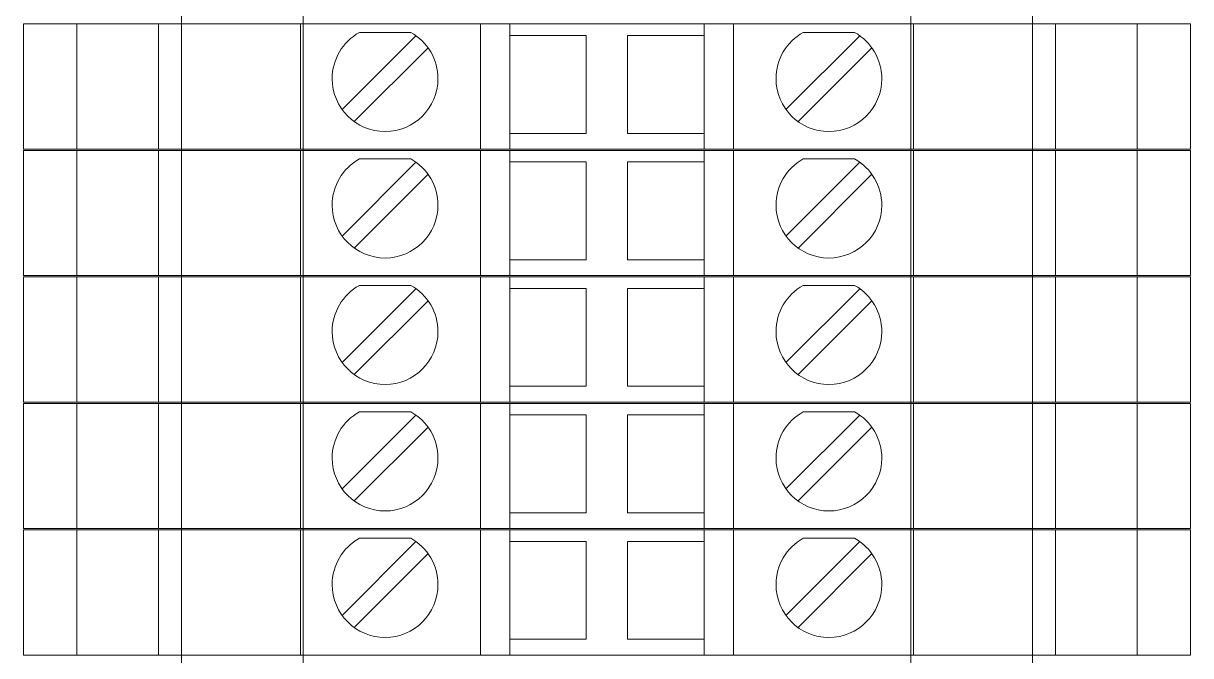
# Model space of a CAD drawing. Header units: millimetres. Extents: x 4962 to 7449, y 754 to 2938.
# Drawn here: x 6801.15 to 6849.15, y 2151.86 to 2177.86 of the extents above; entities that cross this region are included whole.
import ezdxf

# ---------------------------------------------------------------- set-up
doc = ezdxf.new("R2010")
doc.units = ezdxf.units.MM
doc.layers.add('000-PI-ORMAR', color=2, linetype='Continuous')
doc.layers.add('004-PI-DIN Šina', color=3, linetype='Continuous')

msp = doc.modelspace()

# ---------------------------------------------------------------- linework, layer by layer
at = {"layer": '000-PI-ORMAR', "color": 0, "linetype": 'ByBlock', "lineweight": 0}
for p, q in [((6801.146, 2177.835), (6801.146, 2177.835)), ((6803.346, 2177.835), (6801.146, 2177.835)), ((6801.146, 2177.835), (6801.146, 2172.685)), ((6803.346, 2177.835), (6803.346, 2177.835)), ((6803.346, 2177.835), (6804.938, 2177.835)), ((6803.346, 2177.835), (6803.346, 2172.685)), ((6804.938, 2177.835), (6807.081, 2177.835)), ((6805.396, 2177.835), (6805.396, 2177.835)), ((6806.708, 2177.835), (6806.708, 2172.685)), ((6807.464, 2177.835), (6807.081, 2177.835)), ((6809.972, 2177.835), (6807.464, 2177.835)), ((6807.646, 2177.835), (6807.646, 2177.835)), ((6809.146, 2177.835), (6809.146, 2177.835)), ((6809.972, 2177.835), (6812.546, 2177.835)), ((6810.296, 2177.835), (6810.296, 2177.835)), ((6812.546, 2177.835), (6819.946, 2177.835)), ((6812.546, 2177.835), (6812.546, 2172.685)), ((6815.346, 2177.835), (6815.346, 2177.835)), ((6819.946, 2177.835), (6821.146, 2177.835)), ((6819.946, 2177.835), (6819.946, 2172.685)), ((6821.146, 2177.835), (6821.146, 2177.835)), ((6821.146, 2177.835), (6829.146, 2177.835)), ((6821.146, 2177.835), (6821.146, 2172.685)), ((6829.146, 2177.835), (6829.146, 2177.835)), ((6829.146, 2177.835), (6830.346, 2177.835)), ((6829.146, 2177.835), (6829.146, 2172.685)), ((6830.346, 2177.835), (6837.746, 2177.835)), ((6830.346, 2177.835), (6830.346, 2172.685)), ((6837.746, 2177.835), (6840.321, 2177.835)), ((6837.746, 2177.835), (6837.746, 2172.685)), ((6842.829, 2177.835), (6840.321, 2177.835)), ((6841.146, 2177.835), (6841.146, 2177.835)), ((6841.446, 2177.835), (6841.446, 2177.835)), ((6842.346, 2177.835), (6842.346, 2177.835)), ((6843.212, 2177.835), (6842.829, 2177.835)), ((6843.212, 2177.835), (6845.355, 2177.835)), ((6843.585, 2177.835), (6843.585, 2172.685)), ((6844.896, 2177.835), (6844.896, 2177.835)), ((6845.355, 2177.835), (6846.946, 2177.835)), ((6846.946, 2177.835), (6846.946, 2177.835)), ((6846.946, 2177.835), (6848.146, 2177.835)), ((6846.946, 2177.835), (6846.946, 2172.685)), ((6847.646, 2177.835), (6847.646, 2177.835)), ((6848.146, 2177.835), (6848.146, 2177.835)), ((6848.146, 2177.835), (6848.464, 2177.835)), ((6849.146, 2177.835), (6848.464, 2177.835)), ((6849.146, 2177.835), (6849.146, 2177.835)), ((6849.146, 2177.835), (6849.146, 2172.685)), ((6817.292, 2177.35), (6814.256, 2174.315)), ((6814.963, 2177.485), (6814.963, 2177.485)), ((6817.08, 2177.485), (6814.963, 2177.485)), ((6817.08, 2177.485), (6817.08, 2177.485)), ((6817.292, 2177.35), (6817.292, 2177.35)), ((6821.146, 2177.36), (6824.296, 2177.36)), ((6821.146, 2177.36), (6821.146, 2177.36)), ((6824.296, 2177.36), (6824.296, 2173.335)), ((6824.296, 2177.36), (6824.296, 2177.36)), ((6825.996, 2173.335), (6825.996, 2177.36)), ((6825.996, 2177.36), (6829.146, 2177.36)), ((6825.996, 2177.36), (6825.996, 2177.36)), ((6829.146, 2177.36), (6829.146, 2177.36)), ((6835.542, 2177.35), (6832.506, 2174.315)), ((6833.213, 2177.485), (6833.213, 2177.485)), ((6835.33, 2177.485), (6833.213, 2177.485)), ((6835.33, 2177.485), (6835.33, 2177.485)), ((6835.542, 2177.35), (6835.542, 2177.35)), ((6814.751, 2173.82), (6817.787, 2176.855)), ((6817.787, 2176.855), (6817.787, 2176.855)), ((6819.946, 2176.885), (6819.946, 2174.285)), ((6819.946, 2176.885), (6819.946, 2176.885)), ((6830.346, 2176.885), (6830.346, 2174.285)), ((6830.346, 2176.885), (6830.346, 2176.885)), ((6833.001, 2173.82), (6836.037, 2176.855)), ((6836.037, 2176.855), (6836.037, 2176.855)), ((6814.256, 2174.315), (6814.256, 2174.315)), ((6819.946, 2174.285), (6819.946, 2174.285)), ((6830.346, 2174.285), (6830.346, 2174.285)), ((6832.506, 2174.315), (6832.506, 2174.315)), ((6814.751, 2173.82), (6814.751, 2173.82)), ((6833.001, 2173.82), (6833.001, 2173.82)), ((6824.296, 2173.335), (6821.146, 2173.335)), ((6821.146, 2173.335), (6821.146, 2173.335)), ((6824.296, 2173.335), (6824.296, 2173.335)), ((6829.146, 2173.335), (6825.996, 2173.335)), ((6825.996, 2173.335), (6825.996, 2173.335)), ((6829.146, 2173.335), (6829.146, 2173.335)), ((6803.346, 2172.685), (6801.146, 2172.685)), ((6801.146, 2172.685), (6801.146, 2172.685)), ((6801.146, 2172.635), (6801.146, 2172.635)), ((6803.346, 2172.635), (6801.146, 2172.635)), ((6801.146, 2172.635), (6801.146, 2167.485)), ((6803.346, 2172.685), (6804.938, 2172.685)), ((6803.346, 2172.685), (6803.346, 2172.685)), ((6803.346, 2172.635), (6803.346, 2172.635)), ((6803.346, 2172.635), (6804.938, 2172.635)), ((6803.346, 2172.635), (6803.346, 2167.485)), ((6804.938, 2172.685), (6807.081, 2172.685)), ((6804.938, 2172.635), (6807.081, 2172.635)), ((6805.396, 2172.685), (6805.396, 2172.685)), ((6805.396, 2172.635), (6805.396, 2172.635)), ((6806.708, 2172.635), (6806.708, 2167.485)), ((6807.081, 2172.685), (6807.464, 2172.685)), ((6807.464, 2172.635), (6807.081, 2172.635)), ((6807.464, 2172.685), (6809.972, 2172.685)), ((6809.972, 2172.635), (6807.464, 2172.635)), ((6807.646, 2172.685), (6807.646, 2172.685)), ((6807.646, 2172.635), (6807.646, 2172.635)), ((6809.146, 2172.635), (6809.146, 2172.635)), ((6809.972, 2172.685), (6812.546, 2172.685)), ((6809.972, 2172.635), (6812.546, 2172.635)), ((6810.296, 2172.685), (6810.296, 2172.685)), ((6810.296, 2172.635), (6810.296, 2172.635)), ((6812.546, 2172.685), (6819.946, 2172.685)), ((6812.546, 2172.635), (6819.946, 2172.635)), ((6812.546, 2172.635), (6812.546, 2167.485)), ((6815.346, 2172.685), (6815.346, 2172.685)), ((6815.346, 2172.635), (6815.346, 2172.635)), ((6819.946, 2172.685), (6821.146, 2172.685)), ((6819.946, 2172.635), (6821.146, 2172.635)), ((6819.946, 2172.635), (6819.946, 2167.485)), ((6821.146, 2172.685), (6829.146, 2172.685)), ((6821.146, 2172.685), (6821.146, 2172.685)), ((6821.146, 2172.635), (6821.146, 2172.635)), ((6821.146, 2172.635), (6829.146, 2172.635)), ((6821.146, 2172.635), (6821.146, 2167.485)), ((6829.146, 2172.685), (6830.346, 2172.685)), ((6829.146, 2172.685), (6829.146, 2172.685)), ((6829.146, 2172.635), (6829.146, 2172.635)), ((6829.146, 2172.635), (6830.346, 2172.635)), ((6829.146, 2172.635), (6829.146, 2167.485)), ((6830.346, 2172.685), (6837.746, 2172.685)), ((6830.346, 2172.635), (6837.746, 2172.635)), ((6830.346, 2172.635), (6830.346, 2167.485)), ((6837.746, 2172.685), (6840.321, 2172.685)), ((6837.746, 2172.635), (6840.321, 2172.635)), ((6837.746, 2172.635), (6837.746, 2167.485)), ((6840.321, 2172.685), (6842.829, 2172.685)), ((6842.829, 2172.635), (6840.321, 2172.635)), ((6841.146, 2172.635), (6841.146, 2172.635)), ((6841.446, 2172.685), (6841.446, 2172.685)), ((6841.446, 2172.635), (6841.446, 2172.635)), ((6842.346, 2172.685), (6842.346, 2172.685)), ((6842.346, 2172.635), (6842.346, 2172.635)), ((6842.829, 2172.685), (6843.212, 2172.685)), ((6843.212, 2172.635), (6842.829, 2172.635)), ((6843.212, 2172.685), (6845.355, 2172.685)), ((6843.212, 2172.635), (6845.355, 2172.635)), ((6843.585, 2172.635), (6843.585, 2167.485)), ((6844.896, 2172.685), (6844.896, 2172.685)), ((6844.896, 2172.635), (6844.896, 2172.635)), ((6845.355, 2172.685), (6846.946, 2172.685)), ((6845.355, 2172.635), (6846.946, 2172.635)), ((6846.946, 2172.685), (6848.146, 2172.685)), ((6846.946, 2172.685), (6846.946, 2172.685)), ((6846.946, 2172.635), (6846.946, 2172.635)), ((6846.946, 2172.635), (6848.146, 2172.635)), ((6846.946, 2172.635), (6846.946, 2167.485)), ((6847.646, 2172.635), (6847.646, 2172.635)), ((6848.146, 2172.685), (6848.464, 2172.685)), ((6848.146, 2172.685), (6848.146, 2172.685)), ((6848.146, 2172.635), (6848.146, 2172.635)), ((6848.146, 2172.635), (6848.464, 2172.635)), ((6849.146, 2172.685), (6848.464, 2172.685)), ((6849.146, 2172.635), (6848.464, 2172.635)), ((6849.146, 2172.685), (6849.146, 2172.685)), ((6849.146, 2172.635), (6849.146, 2172.635)), ((6849.146, 2172.635), (6849.146, 2167.485)), ((6817.292, 2172.15), (6814.256, 2169.115)), ((6814.963, 2172.285), (6814.963, 2172.285)), ((6817.08, 2172.285), (6814.963, 2172.285)), ((6817.08, 2172.285), (6817.08, 2172.285)), ((6817.292, 2172.15), (6817.292, 2172.15)), ((6821.146, 2172.16), (6824.296, 2172.16)), ((6821.146, 2172.16), (6821.146, 2172.16)), ((6824.296, 2172.16), (6824.296, 2168.135)), ((6824.296, 2172.16), (6824.296, 2172.16)), ((6825.996, 2168.135), (6825.996, 2172.16)), ((6825.996, 2172.16), (6829.146, 2172.16)), ((6825.996, 2172.16), (6825.996, 2172.16)), ((6829.146, 2172.16), (6829.146, 2172.16)), ((6835.542, 2172.15), (6832.506, 2169.115)), ((6833.213, 2172.285), (6833.213, 2172.285)), ((6835.33, 2172.285), (6833.213, 2172.285)), ((6835.33, 2172.285), (6835.33, 2172.285)), ((6835.542, 2172.15), (6835.542, 2172.15)), ((6814.751, 2168.62), (6817.787, 2171.655)), ((6817.787, 2171.655), (6817.787, 2171.655)), ((6819.946, 2171.685), (6819.946, 2169.085)), ((6819.946, 2171.685), (6819.946, 2171.685)), ((6830.346, 2171.685), (6830.346, 2169.085)), ((6830.346, 2171.685), (6830.346, 2171.685)), ((6833.001, 2168.62), (6836.037, 2171.655)), ((6836.037, 2171.655), (6836.037, 2171.655)), ((6814.256, 2169.115), (6814.256, 2169.115)), ((6819.946, 2169.085), (6819.946, 2169.085)), ((6830.346, 2169.085), (6830.346, 2169.085)), ((6832.506, 2169.115), (6832.506, 2169.115)), ((6814.751, 2168.62), (6814.751, 2168.62)), ((6833.001, 2168.62), (6833.001, 2168.62)), ((6824.296, 2168.135), (6821.146, 2168.135)), ((6821.146, 2168.135), (6821.146, 2168.135)), ((6824.296, 2168.135), (6824.296, 2168.135)), ((6829.146, 2168.135), (6825.996, 2168.135)), ((6825.996, 2168.135), (6825.996, 2168.135)), ((6829.146, 2168.135), (6829.146, 2168.135)), ((6803.346, 2167.485), (6801.146, 2167.485)), ((6801.146, 2167.485), (6801.146, 2167.485)), ((6801.146, 2167.435), (6801.146, 2167.435)), ((6803.346, 2167.435), (6801.146, 2167.435)), ((6801.146, 2167.435), (6801.146, 2162.285)), ((6803.346, 2167.485), (6804.938, 2167.485)), ((6803.346, 2167.485), (6803.346, 2167.485)), ((6803.346, 2167.435), (6803.346, 2167.435)), ((6803.346, 2167.435), (6804.938, 2167.435)), ((6803.346, 2167.435), (6803.346, 2162.285)), ((6804.938, 2167.485), (6807.081, 2167.485)), ((6804.938, 2167.435), (6807.081, 2167.435)), ((6805.396, 2167.485), (6805.396, 2167.485)), ((6805.396, 2167.435), (6805.396, 2167.435)), ((6806.708, 2167.435), (6806.708, 2162.285)), ((6807.081, 2167.485), (6807.464, 2167.485)), ((6807.464, 2167.435), (6807.081, 2167.435)), ((6807.464, 2167.485), (6809.972, 2167.485)), ((6809.972, 2167.435), (6807.464, 2167.435)), ((6807.646, 2167.485), (6807.646, 2167.485)), ((6807.646, 2167.435), (6807.646, 2167.435)), ((6809.146, 2167.435), (6809.146, 2167.435)), ((6809.972, 2167.485), (6812.546, 2167.485)), ((6809.972, 2167.435), (6812.546, 2167.435)), ((6810.296, 2167.485), (6810.296, 2167.485)), ((6810.296, 2167.435), (6810.296, 2167.435)), ((6812.546, 2167.485), (6819.946, 2167.485)), ((6812.546, 2167.435), (6819.946, 2167.435)), ((6812.546, 2167.435), (6812.546, 2162.285)), ((6815.346, 2167.485), (6815.346, 2167.485)), ((6815.346, 2167.435), (6815.346, 2167.435)), ((6819.946, 2167.485), (6821.146, 2167.485)), ((6819.946, 2167.435), (6821.146, 2167.435)), ((6819.946, 2167.435), (6819.946, 2162.285)), ((6821.146, 2167.485), (6829.146, 2167.485)), ((6821.146, 2167.485), (6821.146, 2167.485)), ((6821.146, 2167.435), (6821.146, 2167.435)), ((6821.146, 2167.435), (6829.146, 2167.435)), ((6821.146, 2167.435), (6821.146, 2162.285)), ((6829.146, 2167.485), (6830.346, 2167.485)), ((6829.146, 2167.485), (6829.146, 2167.485)), ((6829.146, 2167.435), (6829.146, 2167.435)), ((6829.146, 2167.435), (6830.346, 2167.435)), ((6829.146, 2167.435), (6829.146, 2162.285)), ((6830.346, 2167.485), (6837.746, 2167.485)), ((6830.346, 2167.435), (6837.746, 2167.435)), ((6830.346, 2167.435), (6830.346, 2162.285)), ((6837.746, 2167.485), (6840.321, 2167.485)), ((6837.746, 2167.435), (6840.321, 2167.435)), ((6837.746, 2167.435), (6837.746, 2162.285)), ((6840.321, 2167.485), (6842.829, 2167.485)), ((6842.829, 2167.435), (6840.321, 2167.435)), ((6841.146, 2167.435), (6841.146, 2167.435)), ((6841.446, 2167.485), (6841.446, 2167.485)), ((6841.446, 2167.435), (6841.446, 2167.435)), ((6842.346, 2167.485), (6842.346, 2167.485)), ((6842.346, 2167.435), (6842.346, 2167.435)), ((6842.829, 2167.485), (6843.212, 2167.485)), ((6843.212, 2167.435), (6842.829, 2167.435)), ((6843.212, 2167.485), (6845.355, 2167.485)), ((6843.212, 2167.435), (6845.355, 2167.435)), ((6843.585, 2167.435), (6843.585, 2162.285)), ((6844.896, 2167.485), (6844.896, 2167.485)), ((6844.896, 2167.435), (6844.896, 2167.435)), ((6845.355, 2167.485), (6846.946, 2167.485)), ((6845.355, 2167.435), (6846.946, 2167.435)), ((6846.946, 2167.485), (6848.146, 2167.485)), ((6846.946, 2167.485), (6846.946, 2167.485)), ((6846.946, 2167.435), (6846.946, 2167.435)), ((6846.946, 2167.435), (6848.146, 2167.435)), ((6846.946, 2167.435), (6846.946, 2162.285)), ((6847.646, 2167.435), (6847.646, 2167.435)), ((6848.146, 2167.485), (6848.464, 2167.485)), ((6848.146, 2167.485), (6848.146, 2167.485)), ((6848.146, 2167.435), (6848.146, 2167.435)), ((6848.146, 2167.435), (6848.464, 2167.435)), ((6849.146, 2167.485), (6848.464, 2167.485)), ((6849.146, 2167.435), (6848.464, 2167.435)), ((6849.146, 2167.485), (6849.146, 2167.485)), ((6849.146, 2167.435), (6849.146, 2167.435)), ((6849.146, 2167.435), (6849.146, 2162.285)), ((6817.292, 2166.95), (6814.256, 2163.915)), ((6814.963, 2167.085), (6814.963, 2167.085)), ((6817.08, 2167.085), (6814.963, 2167.085)), ((6817.08, 2167.085), (6817.08, 2167.085)), ((6817.292, 2166.95), (6817.292, 2166.95)), ((6821.146, 2166.96), (6824.296, 2166.96)), ((6821.146, 2166.96), (6821.146, 2166.96)), ((6824.296, 2166.96), (6824.296, 2162.935)), ((6824.296, 2166.96), (6824.296, 2166.96)), ((6825.996, 2162.935), (6825.996, 2166.96)), ((6825.996, 2166.96), (6829.146, 2166.96)), ((6825.996, 2166.96), (6825.996, 2166.96)), ((6829.146, 2166.96), (6829.146, 2166.96)), ((6835.542, 2166.95), (6832.506, 2163.915)), ((6833.213, 2167.085), (6833.213, 2167.085)), ((6835.33, 2167.085), (6833.213, 2167.085)), ((6835.33, 2167.085), (6835.33, 2167.085)), ((6835.542, 2166.95), (6835.542, 2166.95)), ((6814.751, 2163.42), (6817.787, 2166.455)), ((6817.787, 2166.455), (6817.787, 2166.455)), ((6819.946, 2166.485), (6819.946, 2163.885)), ((6819.946, 2166.485), (6819.946, 2166.485)), ((6830.346, 2166.485), (6830.346, 2163.885)), ((6830.346, 2166.485), (6830.346, 2166.485)), ((6833.001, 2163.42), (6836.037, 2166.455)), ((6836.037, 2166.455), (6836.037, 2166.455)), ((6814.256, 2163.915), (6814.256, 2163.915)), ((6819.946, 2163.885), (6819.946, 2163.885)), ((6830.346, 2163.885), (6830.346, 2163.885)), ((6832.506, 2163.915), (6832.506, 2163.915)), ((6814.751, 2163.42), (6814.751, 2163.42)), ((6833.001, 2163.42), (6833.001, 2163.42)), ((6824.296, 2162.935), (6821.146, 2162.935)), ((6821.146, 2162.935), (6821.146, 2162.935)), ((6824.296, 2162.935), (6824.296, 2162.935)), ((6829.146, 2162.935), (6825.996, 2162.935)), ((6825.996, 2162.935), (6825.996, 2162.935)), ((6829.146, 2162.935), (6829.146, 2162.935)), ((6803.346, 2162.285), (6801.146, 2162.285)), ((6801.146, 2162.285), (6801.146, 2162.285)), ((6801.146, 2162.235), (6801.146, 2162.235)), ((6803.346, 2162.235), (6801.146, 2162.235)), ((6801.146, 2162.235), (6801.146, 2157.085)), ((6803.346, 2162.285), (6804.938, 2162.285)), ((6803.346, 2162.285), (6803.346, 2162.285)), ((6803.346, 2162.235), (6803.346, 2162.235)), ((6803.346, 2162.235), (6804.938, 2162.235)), ((6803.346, 2162.235), (6803.346, 2157.085)), ((6804.938, 2162.285), (6807.081, 2162.285)), ((6804.938, 2162.235), (6807.081, 2162.235)), ((6805.396, 2162.285), (6805.396, 2162.285)), ((6805.396, 2162.235), (6805.396, 2162.235)), ((6806.708, 2162.235), (6806.708, 2157.085)), ((6807.081, 2162.285), (6807.464, 2162.285)), ((6807.464, 2162.235), (6807.081, 2162.235)), ((6807.464, 2162.285), (6809.972, 2162.285)), ((6809.972, 2162.235), (6807.464, 2162.235)), ((6807.646, 2162.285), (6807.646, 2162.285)), ((6807.646, 2162.235), (6807.646, 2162.235)), ((6809.146, 2162.235), (6809.146, 2162.235)), ((6809.972, 2162.285), (6812.546, 2162.285)), ((6809.972, 2162.235), (6812.546, 2162.235)), ((6810.296, 2162.285), (6810.296, 2162.285)), ((6810.296, 2162.235), (6810.296, 2162.235)), ((6812.546, 2162.285), (6819.946, 2162.285)), ((6812.546, 2162.235), (6819.946, 2162.235)), ((6812.546, 2162.235), (6812.546, 2157.085)), ((6815.346, 2162.285), (6815.346, 2162.285)), ((6815.346, 2162.235), (6815.346, 2162.235)), ((6819.946, 2162.285), (6821.146, 2162.285)), ((6819.946, 2162.235), (6821.146, 2162.235)), ((6819.946, 2162.235), (6819.946, 2157.085)), ((6821.146, 2162.285), (6829.146, 2162.285)), ((6821.146, 2162.285), (6821.146, 2162.285)), ((6821.146, 2162.235), (6821.146, 2162.235)), ((6821.146, 2162.235), (6829.146, 2162.235)), ((6821.146, 2162.235), (6821.146, 2157.085)), ((6829.146, 2162.285), (6830.346, 2162.285)), ((6829.146, 2162.285), (6829.146, 2162.285)), ((6829.146, 2162.235), (6829.146, 2162.235)), ((6829.146, 2162.235), (6830.346, 2162.235)), ((6829.146, 2162.235), (6829.146, 2157.085)), ((6830.346, 2162.285), (6837.746, 2162.285)), ((6830.346, 2162.235), (6837.746, 2162.235)), ((6830.346, 2162.235), (6830.346, 2157.085)), ((6837.746, 2162.285), (6840.321, 2162.285)), ((6837.746, 2162.235), (6840.321, 2162.235)), ((6837.746, 2162.235), (6837.746, 2157.085)), ((6840.321, 2162.285), (6842.829, 2162.285)), ((6842.829, 2162.235), (6840.321, 2162.235)), ((6841.146, 2162.235), (6841.146, 2162.235)), ((6841.446, 2162.285), (6841.446, 2162.285)), ((6841.446, 2162.235), (6841.446, 2162.235)), ((6842.346, 2162.285), (6842.346, 2162.285)), ((6842.346, 2162.235), (6842.346, 2162.235)), ((6842.829, 2162.285), (6843.212, 2162.285)), ((6843.212, 2162.235), (6842.829, 2162.235)), ((6843.212, 2162.285), (6845.355, 2162.285)), ((6843.212, 2162.235), (6845.355, 2162.235)), ((6843.585, 2162.235), (6843.585, 2157.085)), ((6844.896, 2162.285), (6844.896, 2162.285)), ((6844.896, 2162.235), (6844.896, 2162.235)), ((6845.355, 2162.285), (6846.946, 2162.285)), ((6845.355, 2162.235), (6846.946, 2162.235)), ((6846.946, 2162.285), (6848.146, 2162.285)), ((6846.946, 2162.285), (6846.946, 2162.285)), ((6846.946, 2162.235), (6846.946, 2162.235)), ((6846.946, 2162.235), (6848.146, 2162.235)), ((6846.946, 2162.235), (6846.946, 2157.085)), ((6847.646, 2162.235), (6847.646, 2162.235)), ((6848.146, 2162.285), (6848.464, 2162.285)), ((6848.146, 2162.285), (6848.146, 2162.285)), ((6848.146, 2162.235), (6848.146, 2162.235)), ((6848.146, 2162.235), (6848.464, 2162.235)), ((6849.146, 2162.285), (6848.464, 2162.285)), ((6849.146, 2162.235), (6848.464, 2162.235)), ((6849.146, 2162.285), (6849.146, 2162.285)), ((6849.146, 2162.235), (6849.146, 2162.235)), ((6849.146, 2162.235), (6849.146, 2157.085)), ((6817.292, 2161.75), (6814.256, 2158.715)), ((6814.963, 2161.885), (6814.963, 2161.885)), ((6817.08, 2161.885), (6814.963, 2161.885)), ((6817.08, 2161.885), (6817.08, 2161.885)), ((6817.292, 2161.75), (6817.292, 2161.75)), ((6821.146, 2161.76), (6824.296, 2161.76)), ((6821.146, 2161.76), (6821.146, 2161.76)), ((6824.296, 2161.76), (6824.296, 2157.735)), ((6824.296, 2161.76), (6824.296, 2161.76)), ((6825.996, 2157.735), (6825.996, 2161.76)), ((6825.996, 2161.76), (6829.146, 2161.76)), ((6825.996, 2161.76), (6825.996, 2161.76)), ((6829.146, 2161.76), (6829.146, 2161.76)), ((6835.542, 2161.75), (6832.506, 2158.715)), ((6833.213, 2161.885), (6833.213, 2161.885)), ((6835.33, 2161.885), (6833.213, 2161.885)), ((6835.33, 2161.885), (6835.33, 2161.885)), ((6835.542, 2161.75), (6835.542, 2161.75)), ((6814.751, 2158.22), (6817.787, 2161.255)), ((6817.787, 2161.255), (6817.787, 2161.255)), ((6819.946, 2161.285), (6819.946, 2158.685)), ((6819.946, 2161.285), (6819.946, 2161.285)), ((6830.346, 2161.285), (6830.346, 2158.685)), ((6830.346, 2161.285), (6830.346, 2161.285)), ((6833.001, 2158.22), (6836.037, 2161.255)), ((6836.037, 2161.255), (6836.037, 2161.255)), ((6814.256, 2158.715), (6814.256, 2158.715)), ((6819.946, 2158.685), (6819.946, 2158.685)), ((6830.346, 2158.685), (6830.346, 2158.685)), ((6832.506, 2158.715), (6832.506, 2158.715)), ((6814.751, 2158.22), (6814.751, 2158.22)), ((6833.001, 2158.22), (6833.001, 2158.22)), ((6824.296, 2157.735), (6821.146, 2157.735)), ((6821.146, 2157.735), (6821.146, 2157.735)), ((6824.296, 2157.735), (6824.296, 2157.735)), ((6829.146, 2157.735), (6825.996, 2157.735)), ((6825.996, 2157.735), (6825.996, 2157.735)), ((6829.146, 2157.735), (6829.146, 2157.735)), ((6803.346, 2157.085), (6801.146, 2157.085)), ((6801.146, 2157.085), (6801.146, 2157.085)), ((6801.146, 2157.035), (6801.146, 2157.035)), ((6803.346, 2157.035), (6801.146, 2157.035)), ((6801.146, 2157.035), (6801.146, 2151.885)), ((6803.346, 2157.085), (6804.938, 2157.085)), ((6803.346, 2157.085), (6803.346, 2157.085)), ((6803.346, 2157.035), (6803.346, 2157.035)), ((6803.346, 2157.035), (6804.938, 2157.035)), ((6803.346, 2157.035), (6803.346, 2151.885)), ((6804.938, 2157.085), (6807.081, 2157.085)), ((6804.938, 2157.035), (6807.081, 2157.035)), ((6805.396, 2157.085), (6805.396, 2157.085)), ((6805.396, 2157.035), (6805.396, 2157.035)), ((6806.708, 2157.035), (6806.708, 2151.885)), ((6807.081, 2157.085), (6807.464, 2157.085)), ((6807.464, 2157.035), (6807.081, 2157.035)), ((6807.464, 2157.085), (6809.972, 2157.085)), ((6809.972, 2157.035), (6807.464, 2157.035)), ((6807.646, 2157.085), (6807.646, 2157.085)), ((6807.646, 2157.035), (6807.646, 2157.035)), ((6809.146, 2157.035), (6809.146, 2157.035)), ((6809.972, 2157.085), (6812.546, 2157.085)), ((6809.972, 2157.035), (6812.546, 2157.035)), ((6810.296, 2157.085), (6810.296, 2157.085)), ((6810.296, 2157.035), (6810.296, 2157.035)), ((6812.546, 2157.085), (6819.946, 2157.085)), ((6812.546, 2157.035), (6819.946, 2157.035)), ((6812.546, 2157.035), (6812.546, 2151.885)), ((6814.963, 2156.685), (6814.963, 2156.685)), ((6817.08, 2156.685), (6814.963, 2156.685)), ((6815.346, 2157.085), (6815.346, 2157.085)), ((6815.346, 2157.035), (6815.346, 2157.035)), ((6817.08, 2156.685), (6817.08, 2156.685)), ((6819.946, 2157.085), (6821.146, 2157.085)), ((6819.946, 2157.035), (6821.146, 2157.035)), ((6819.946, 2157.035), (6819.946, 2151.885)), ((6821.146, 2157.085), (6829.146, 2157.085)), ((6821.146, 2157.085), (6821.146, 2157.085)), ((6821.146, 2157.035), (6821.146, 2157.035)), ((6821.146, 2157.035), (6829.146, 2157.035)), ((6821.146, 2157.035), (6821.146, 2151.885)), ((6829.146, 2157.085), (6830.346, 2157.085)), ((6829.146, 2157.085), (6829.146, 2157.085)), ((6829.146, 2157.035), (6829.146, 2157.035)), ((6829.146, 2157.035), (6830.346, 2157.035)), ((6829.146, 2157.035), (6829.146, 2151.885)), ((6830.346, 2157.085), (6837.746, 2157.085)), ((6830.346, 2157.035), (6837.746, 2157.035)), ((6830.346, 2157.035), (6830.346, 2151.885)), ((6833.213, 2156.685), (6833.213, 2156.685)), ((6835.33, 2156.685), (6833.213, 2156.685)), ((6835.33, 2156.685), (6835.33, 2156.685)), ((6837.746, 2157.085), (6840.321, 2157.085)), ((6837.746, 2157.035), (6840.321, 2157.035)), ((6837.746, 2157.035), (6837.746, 2151.885)), ((6840.321, 2157.085), (6842.829, 2157.085)), ((6842.829, 2157.035), (6840.321, 2157.035)), ((6841.146, 2157.035), (6841.146, 2157.035)), ((6841.446, 2157.085), (6841.446, 2157.085)), ((6841.446, 2157.035), (6841.446, 2157.035)), ((6842.346, 2157.085), (6842.346, 2157.085)), ((6842.346, 2157.035), (6842.346, 2157.035)), ((6842.829, 2157.085), (6843.212, 2157.085)), ((6843.212, 2157.035), (6842.829, 2157.035)), ((6843.212, 2157.085), (6845.355, 2157.085)), ((6843.212, 2157.035), (6845.355, 2157.035)), ((6843.585, 2157.035), (6843.585, 2151.885)), ((6844.896, 2157.085), (6844.896, 2157.085)), ((6844.896, 2157.035), (6844.896, 2157.035)), ((6845.355, 2157.085), (6846.946, 2157.085)), ((6845.355, 2157.035), (6846.946, 2157.035)), ((6846.946, 2157.085), (6848.146, 2157.085)), ((6846.946, 2157.085), (6846.946, 2157.085)), ((6846.946, 2157.035), (6846.946, 2157.035)), ((6846.946, 2157.035), (6848.146, 2157.035)), ((6846.946, 2157.035), (6846.946, 2151.885)), ((6847.646, 2157.035), (6847.646, 2157.035)), ((6848.146, 2157.085), (6848.464, 2157.085)), ((6848.146, 2157.085), (6848.146, 2157.085)), ((6848.146, 2157.035), (6848.146, 2157.035)), ((6848.146, 2157.035), (6848.464, 2157.035)), ((6849.146, 2157.085), (6848.464, 2157.085)), ((6849.146, 2157.035), (6848.464, 2157.035)), ((6849.146, 2157.085), (6849.146, 2157.085)), ((6849.146, 2157.035), (6849.146, 2157.035)), ((6849.146, 2157.035), (6849.146, 2151.885)), ((6817.292, 2156.55), (6814.256, 2153.515)), ((6817.292, 2156.55), (6817.292, 2156.55)), ((6821.146, 2156.56), (6824.296, 2156.56)), ((6821.146, 2156.56), (6821.146, 2156.56)), ((6824.296, 2156.56), (6824.296, 2152.535)), ((6824.296, 2156.56), (6824.296, 2156.56)), ((6825.996, 2152.535), (6825.996, 2156.56)), ((6825.996, 2156.56), (6829.146, 2156.56)), ((6825.996, 2156.56), (6825.996, 2156.56)), ((6829.146, 2156.56), (6829.146, 2156.56)), ((6835.542, 2156.55), (6832.506, 2153.515)), ((6835.542, 2156.55), (6835.542, 2156.55)), ((6814.751, 2153.02), (6817.787, 2156.055)), ((6817.787, 2156.055), (6817.787, 2156.055)), ((6819.946, 2156.085), (6819.946, 2153.485)), ((6819.946, 2156.085), (6819.946, 2156.085)), ((6830.346, 2156.085), (6830.346, 2153.485)), ((6830.346, 2156.085), (6830.346, 2156.085)), ((6833.001, 2153.02), (6836.037, 2156.055)), ((6836.037, 2156.055), (6836.037, 2156.055)), ((6814.256, 2153.515), (6814.256, 2153.515)), ((6819.946, 2153.485), (6819.946, 2153.485)), ((6830.346, 2153.485), (6830.346, 2153.485)), ((6832.506, 2153.515), (6832.506, 2153.515)), ((6814.751, 2153.02), (6814.751, 2153.02)), ((6833.001, 2153.02), (6833.001, 2153.02)), ((6824.296, 2152.535), (6821.146, 2152.535)), ((6821.146, 2152.535), (6821.146, 2152.535)), ((6824.296, 2152.535), (6824.296, 2152.535)), ((6829.146, 2152.535), (6825.996, 2152.535)), ((6825.996, 2152.535), (6825.996, 2152.535)), ((6829.146, 2152.535), (6829.146, 2152.535)), ((6803.346, 2151.885), (6801.146, 2151.885)), ((6801.146, 2151.885), (6801.146, 2151.885)), ((6803.346, 2151.885), (6804.938, 2151.885)), ((6803.346, 2151.885), (6803.346, 2151.885)), ((6804.938, 2151.885), (6807.081, 2151.885)), ((6805.396, 2151.885), (6805.396, 2151.885)), ((6807.081, 2151.885), (6807.464, 2151.885)), ((6807.464, 2151.885), (6809.972, 2151.885)), ((6807.646, 2151.885), (6807.646, 2151.885)), ((6809.972, 2151.885), (6812.546, 2151.885)), ((6810.296, 2151.885), (6810.296, 2151.885)), ((6812.546, 2151.885), (6819.946, 2151.885)), ((6815.346, 2151.885), (6815.346, 2151.885)), ((6819.946, 2151.885), (6821.146, 2151.885)), ((6821.146, 2151.885), (6829.146, 2151.885)), ((6821.146, 2151.885), (6821.146, 2151.885)), ((6829.146, 2151.885), (6830.346, 2151.885)), ((6829.146, 2151.885), (6829.146, 2151.885)), ((6830.346, 2151.885), (6837.746, 2151.885)), ((6837.746, 2151.885), (6840.321, 2151.885)), ((6840.321, 2151.885), (6842.829, 2151.885)), ((6841.446, 2151.885), (6841.446, 2151.885)), ((6842.346, 2151.885), (6842.346, 2151.885)), ((6842.829, 2151.885), (6843.212, 2151.885)), ((6843.212, 2151.885), (6845.355, 2151.885)), ((6844.896, 2151.885), (6844.896, 2151.885)), ((6845.355, 2151.885), (6846.946, 2151.885)), ((6846.946, 2151.885), (6848.146, 2151.885)), ((6846.946, 2151.885), (6846.946, 2151.885)), ((6848.146, 2151.885), (6848.464, 2151.885)), ((6848.146, 2151.885), (6848.146, 2151.885)), ((6849.146, 2151.885), (6848.464, 2151.885)), ((6849.146, 2151.885), (6849.146, 2151.885))]:
    msp.add_line(p, q, dxfattribs=at)
for centre, start, end in [((6816.021, 2175.585), 119.1246, 180), ((6816.021, 2175.585), 0, 60.8754), ((6834.271, 2175.585), 119.1246, 180), ((6834.271, 2175.585), 0, 60.8754), ((6816.021, 2175.585), 180, 0), ((6834.271, 2175.585), 180, 0), ((6816.021, 2170.385), 119.1246, 180), ((6816.021, 2170.385), 0, 60.8754), ((6834.271, 2170.385), 119.1246, 180), ((6834.271, 2170.385), 0, 60.8754), ((6816.021, 2170.385), 180, 0), ((6834.271, 2170.385), 180, 0), ((6816.021, 2165.185), 119.1246, 180), ((6816.021, 2165.185), 0, 60.8754), ((6834.271, 2165.185), 119.1246, 180), ((6834.271, 2165.185), 0, 60.8754), ((6816.021, 2165.185), 180, 0), ((6834.271, 2165.185), 180, 0), ((6816.021, 2159.985), 119.1246, 180), ((6816.021, 2159.985), 0, 60.8754), ((6834.271, 2159.985), 119.1246, 180), ((6834.271, 2159.985), 0, 60.8754), ((6816.021, 2159.985), 180, 0), ((6834.271, 2159.985), 180, 0), ((6816.021, 2154.785), 119.1246, 180), ((6816.021, 2154.785), 0, 60.8754), ((6834.271, 2154.785), 119.1246, 180), ((6834.271, 2154.785), 0, 60.8754), ((6816.021, 2154.785), 180, 0), ((6834.271, 2154.785), 180, 0)]:
    msp.add_arc(centre, 2.175, start, end, dxfattribs=at)
at = {"layer": '004-PI-DIN Šina', "color": 0, "linetype": 'ByBlock', "lineweight": 0}
msp.add_lwpolyline([(6807.646, 1177.585), (6842.646, 1177.585), (6842.646, 2607.585), (6807.646, 2607.585)], close=True, dxfattribs=at)
for points in [[(6812.646, 2607.585), (6812.646, 1177.585)], [(6837.646, 2607.585), (6837.646, 1177.585)]]:
    msp.add_lwpolyline(points, dxfattribs=at)

doc.saveas('drawing.dxf')
